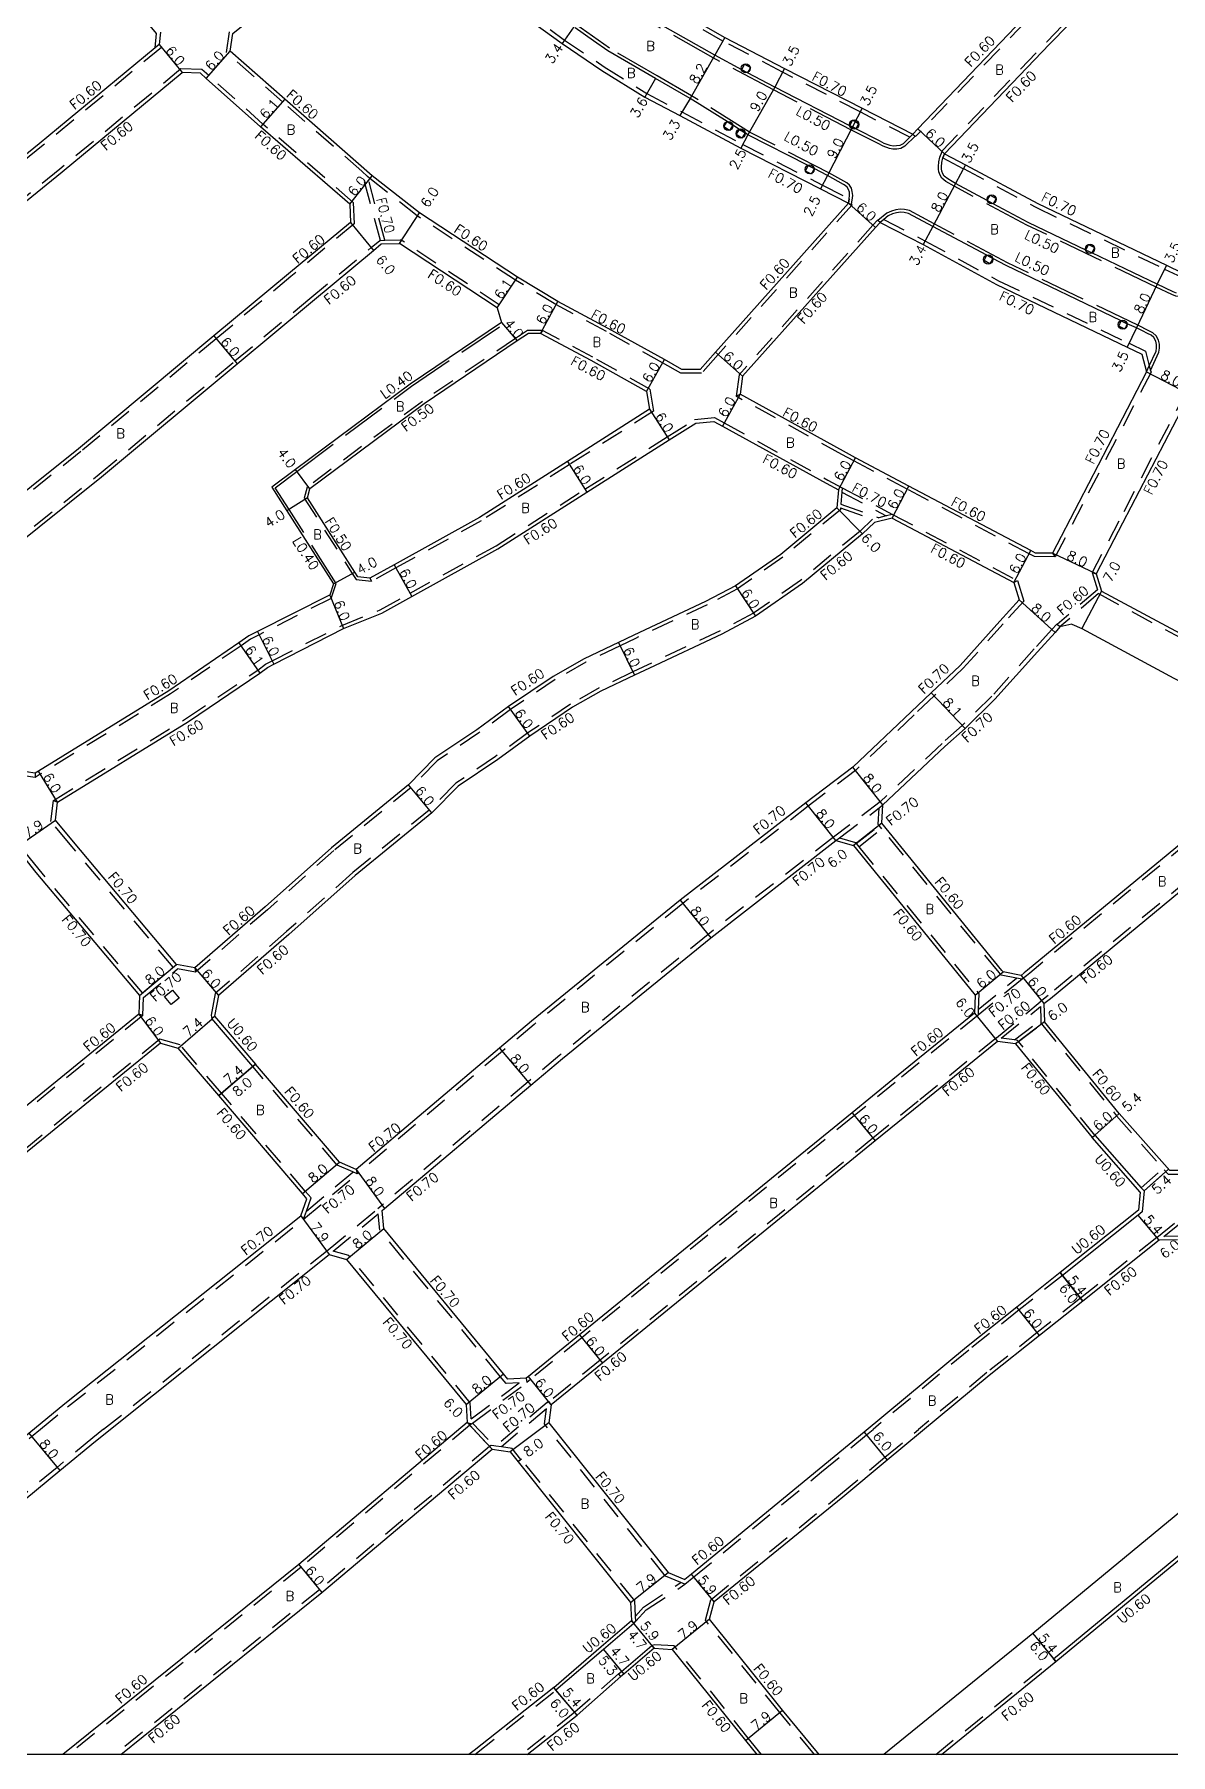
# Model space of a CAD drawing. Header units: metres. Extents: x -2400 to -1599, y -111000 to -110400.
# Drawn here: x -2073.3 to -1885.8, y -111000 to -110716 of the extents above; entities that cross this region are included whole.
import ezdxf

# ---------------------------------------------------------------- set-up
doc = ezdxf.new("R2010")
doc.units = ezdxf.units.M
doc.header["$LTSCALE"] = 2.5
doc.linetypes.add('22320', pattern=[2.5, 1.5, -1])
doc.linetypes.add('22330', pattern=[4, 3, -1])
for name, color, linetype in [('2101000', 7, 'Continuous'), ('2213000', 3, 'Continuous'), ('2227000', 1, 'Continuous'), ('2231000', 4, 'Continuous'), ('2232000', 120, '22320'), ('2233000', 120, '22330'), ('2235000', 4, 'Continuous'), ('2236000', 3, 'Continuous'), ('2238000', 3, 'Continuous'), ('9201100', 215, 'Continuous'), ('9201500', 222, 'Continuous'), ('9202100', 82, 'Continuous'), ('9203500', 155, 'Continuous'), ('999', 7, 'Continuous')]:
    doc.layers.add(name, color=color, linetype=linetype)
doc.styles.add('Dm_Anotation', font='txt.shx', dxfattribs={"bigfont": 'pscdm.shx'})

# ---------------------------------------------------------------- blocks, each defined once
blk = doc.blocks.new('223800')
at = {"color": 0, "linetype": 'Continuous'}
blk.add_circle((0, 0), 0.75, dxfattribs=at)

msp = doc.modelspace()

# ---------------------------------------------------------------- linework, layer by layer
at = {"layer": '2101000'}
for points in [[(-2002.36, -110685.21), (-1999.29, -110688.05), (-1988.88, -110697.09), (-1977.62, -110705.35), (-1973.09, -110708.62), (-1959.36, -110716.47), (-1949.55, -110721.59), (-1936.75, -110728.15), (-1928.35, -110732.44)], [(-1963.48, -110771.29), (-1966.47, -110771.29), (-1969.36, -110769.68), (-1978.61, -110764.52), (-1986.97, -110760.05), (-1993.59, -110756.05), (-2009.79, -110745.46), (-2017.56, -110739.31), (-2031.97, -110726.65), (-2041, -110718.72), (-2040.57, -110715.85), (-2032.92, -110709.62), (-2014.95, -110694.91), (-2014.17, -110694.27)], [(-2014.17, -110694.27), (-2009.09, -110699.4), (-1998.78, -110708.37), (-1986.23, -110717.5), (-1979.68, -110721.91), (-1972.61, -110726.36), (-1966.79, -110729.39), (-1956.72, -110734.77), (-1943.58, -110741.5), (-1938.97, -110743.86)], [(-1923.14, -110735.67), (-1905.83, -110717.61), (-1902.63, -110714.32), (-1897.46, -110709.01), (-1895.61, -110707.52), (-1890.24, -110703.22), (-1882.78, -110697.42)], [(-1907.85, -110707.28), (-1906.93, -110710.14), (-1910.13, -110713.43), (-1927.53, -110731.59), (-1928.35, -110732.44)], [(-2052.75, -110717.67), (-2053.41, -110718.22), (-2072.52, -110734.04), (-2078.41, -110738.82), (-2087.1, -110745.9), (-2104.04, -110760.17), (-2123.42, -110775.75)], [(-2052.53, -110715.62), (-2052.75, -110717.67)], [(-2021.28, -110744.01), (-2021.17, -110747.01), (-2031.38, -110755.49), (-2043.69, -110765.76), (-2066.04, -110784.39), (-2081.59, -110796.85), (-2096.53, -110808.83), (-2099.53, -110808.85), (-2120.53, -110783.57), (-2119.91, -110780.63), (-2100.17, -110764.76), (-2083.27, -110750.52), (-2074.62, -110743.48), (-2068.72, -110738.68), (-2048.92, -110722.29)], [(-2021.28, -110744.01), (-2036, -110731.23), (-2044.96, -110723.23), (-2045.93, -110722.38), (-2048.92, -110722.29)], [(-1923.14, -110735.67), (-1919.69, -110737.52), (-1907.75, -110743.89), (-1886.5, -110754.09), (-1883.91, -110755.33)], [(-1938.97, -110743.86), (-1960.92, -110768.43), (-1963.48, -110771.29)], [(-1933.74, -110747.02), (-1934.5, -110747.86), (-1956.45, -110772.43), (-1956.88, -110775.39)], [(-1933.74, -110747.02), (-1926.68, -110750.67), (-1914.54, -110757.27), (-1892.99, -110767.61), (-1890.55, -110768.78)], [(-2073.19, -110837.95), (-2076.16, -110837.54), (-2093.99, -110816.62), (-2093.09, -110813.76), (-2077.83, -110801.53), (-2062.23, -110789.02), (-2039.85, -110770.36), (-2027.45, -110760.02), (-2017.34, -110751.63), (-2016.07, -110750.58), (-2013.07, -110750.48)], [(-1996.96, -110761.13), (-2013.07, -110750.48)], [(-1996.96, -110761.13), (-1996.25, -110763.53), (-2011.31, -110773.71), (-2030.25, -110787.82), (-2034.14, -110790.72), (-2031.64, -110794.63), (-2023.94, -110806.68)], [(-1989.8, -110765.34), (-1991.8, -110765.35), (-1993.66, -110766.58), (-2009, -110776.98), (-2027.86, -110791.03)], [(-1972.29, -110774.92), (-1981.46, -110769.8), (-1989.8, -110765.34)], [(-1890.55, -110768.78), (-1889.81, -110771.68)], [(-1889.81, -110771.68), (-1900.99, -110793.25), (-1905.34, -110801.64), (-1908.14, -110801.61), (-1908.91, -110801.2), (-1929, -110790.54), (-1937.82, -110785.87), (-1939.81, -110784.81), (-1956.88, -110775.39)], [(-1972.29, -110774.92), (-1971.79, -110777.88), (-1985.37, -110786.52), (-1999.89, -110795.76), (-2013.94, -110803.53), (-2017.95, -110805.75)], [(-1882.79, -110775.52), (-1893.74, -110796.65), (-1898.09, -110805.03)], [(-2017.95, -110805.75), (-2019.94, -110805.52), (-2020.44, -110804.75), (-2028.27, -110792.47), (-2027.86, -110791.03)], [(-1931.8, -110795.85), (-1934.71, -110796.57), (-1936.68, -110798.44), (-1946.55, -110806.62), (-1954.34, -110812.05), (-1959.9, -110815.01), (-1971.84, -110820.59), (-1974.31, -110821.78), (-1979.82, -110824.42), (-1984.53, -110827.08), (-1991.55, -110831.82), (-1996.87, -110835.7), (-2003.4, -110840.1), (-2007.76, -110844.52), (-2020.39, -110854.83), (-2031.31, -110864.57), (-2042.92, -110874.65), (-2043.58, -110878.08)], [(-1931.8, -110795.85), (-1911.72, -110806.5)], [(-1898.09, -110805.03), (-1897.22, -110807.9), (-1882.79, -110815.66)], [(-2024.58, -110808.54), (-2024.63, -110808.56), (-2036.52, -110814.59), (-2037.94, -110815.3), (-2039.56, -110816.42), (-2051.16, -110824.38), (-2072.65, -110837.62), (-2073.19, -110837.95)], [(-2023.94, -110806.68), (-2024.58, -110808.54)], [(-1911.72, -110806.5), (-1910.83, -110809.36), (-1913.99, -110812.83), (-1920.55, -110820.15), (-1925.33, -110824.69), (-1928.62, -110827.82), (-1938.28, -110836.97), (-1946.04, -110842.83), (-1966.77, -110858.92), (-1991.29, -110878.9), (-1996.55, -110883.35), (-2020.24, -110903.37)], [(-1902.13, -110813.35), (-1904.08, -110813.79), (-1904.89, -110814.72), (-1907.81, -110817.92), (-1914.81, -110825.73), (-1919.75, -110830.57), (-1923.06, -110833.57), (-1933.29, -110843.21)], [(-1902.13, -110813.35), (-1900.5, -110814.08), (-1885.29, -110822.26), (-1882.79, -110823.59)], [(-1913.45, -110870.78), (-1913.67, -110870.51), (-1933.46, -110846.21), (-1933.29, -110843.21)], [(-1882.79, -110848.47), (-1883.12, -110848.74), (-1909.46, -110870.49), (-1910, -110870.94), (-1910.5, -110871.34)], [(-1918.07, -110874.61), (-1918.19, -110877.6), (-1931.65, -110888.56), (-1938.35, -110894.02), (-1983.38, -110930.71), (-1991.81, -110937.58), (-1992.17, -110937.87), (-1995.17, -110938.01), (-1995.91, -110937.11), (-2015.63, -110913.15), (-2015.93, -110910.17), (-2015.56, -110909.86), (-1991.39, -110889.46), (-1986.17, -110885.05), (-1961.72, -110865.12), (-1941.05, -110849.09)], [(-1941.05, -110849.09), (-1938.17, -110849.92), (-1918.29, -110874.35), (-1918.07, -110874.61)], [(-1906.72, -110876), (-1905.66, -110875.14), (-1882.79, -110856.25)], [(-1910.5, -110871.34), (-1913.45, -110870.78)], [(-1906.72, -110876), (-1906.64, -110879)], [(-2020.24, -110903.37), (-2022.99, -110902.17), (-2036.81, -110886), (-2037.27, -110886.39), (-2044.04, -110878.47), (-2043.58, -110878.08)], [(-1882.98, -110903.54), (-1885.98, -110903.56), (-1894.3, -110894.13), (-1906.64, -110879)], [(-2052.5, -110882.56), (-2078.07, -110903.42), (-2089.69, -110913.09), (-2098.16, -110920.15), (-2102.3, -110923.55), (-2126.7, -110943.67), (-2126.98, -110943.9), (-2126.99, -110946.9), (-2106.34, -110971.44), (-2103.37, -110971.01), (-2074.22, -110946.94), (-2068.27, -110942.04), (-2029.34, -110911.04), (-2028.35, -110908.21), (-2029.07, -110907.37), (-2042.89, -110891.2), (-2049.61, -110883.35)], [(-2052.5, -110882.56), (-2049.61, -110883.35)], [(-1911.41, -110882.63), (-1914.4, -110882.25), (-1927.1, -110892.6), (-1934.56, -110898.67), (-1979.59, -110935.36), (-1988.02, -110942.23), (-1988.43, -110945.2), (-1968.76, -110969.95), (-1966, -110971.11)], [(-1911.41, -110882.63), (-1898.78, -110898.13), (-1898.33, -110897.73), (-1890.68, -110906.4), (-1890.21, -110906.93)], [(-1890.21, -110906.93), (-1890.52, -110910.41), (-1891.2, -110910.96)], [(-1891.2, -110910.96), (-1903.68, -110920.89), (-1904.06, -110920.42), (-1911.19, -110926.1), (-1919.52, -110932.73), (-1936.41, -110946.74), (-1943.8, -110952.87), (-1964.88, -110970.19), (-1966, -110971.11)], [(-1884.69, -110914.99), (-1887.69, -110915.05), (-1900.32, -110925.11), (-1907.45, -110930.79), (-1915.75, -110937.4), (-1932.58, -110951.36), (-1939.94, -110957.47), (-1961.15, -110974.76)], [(-2083.16, -111000), (-2098.66, -110981.13), (-2099.15, -110980.53), (-2098.74, -110977.56), (-2069.12, -110953.11), (-2063.23, -110948.25), (-2024.7, -110917.43), (-2021.81, -110918.24), (-2002.09, -110942.19)], [(-2002.09, -110942.19), (-2001.89, -110945.19), (-2029.7, -110968.62), (-2068.64, -111000)], [(-2059.08, -111000), (-2025.88, -110973.25), (-1997.79, -110949.58), (-1994.82, -110950.01), (-1993.51, -110951.65), (-1974.93, -110974.88), (-1974.78, -110977.88), (-1974.4, -110978.34), (-1979.41, -110982.63), (-1987.25, -110989.36), (-1987.63, -110988.91), (-2000.76, -110999.3), (-2001.61, -111000)], [(-1882.79, -110958.7), (-1883.99, -110959.7), (-1908.55, -110979.99), (-1933.15, -111000)], [(-1923.64, -111000), (-1904.76, -110984.64), (-1905.14, -110984.18), (-1882.79, -110965.71)], [(-1943.82, -111000), (-1949.85, -110992.68), (-1961.92, -110977.66), (-1961.15, -110974.76)], [(-1991.98, -111000), (-1983.75, -110993.48), (-1976.52, -110987.13), (-1976.91, -110986.66), (-1976.44, -110986.27), (-1971.42, -110981.98), (-1971.04, -110982.44), (-1968.05, -110982.64), (-1955.98, -110997.66), (-1954.08, -111000)]]:
    msp.add_lwpolyline(points, dxfattribs=at)
for points in [[(-1940.63, -110791.17), (-1940.88, -110794.16), (-1950.17, -110801.83), (-1957.6, -110807.02), (-1962.57, -110809.63), (-1974.39, -110815.16), (-1976.91, -110816.37), (-1982.6, -110819.1), (-1987.69, -110821.97), (-1995.09, -110826.97), (-2000.32, -110830.78), (-2007.25, -110835.45), (-2011.56, -110839.87), (-2024.28, -110850.27), (-2035.25, -110860.05), (-2046.83, -110870.1), (-2049.88, -110869.53), (-2066.88, -110849.27), (-2069.86, -110845.71), (-2069.5, -110842.73), (-2047.88, -110829.4), (-2036.11, -110821.45), (-2034.88, -110820.48), (-2033.81, -110819.94), (-2022.32, -110814.09), (-2016.01, -110811.52), (-2011.04, -110808.78), (-1996.83, -110800.92), (-1982.15, -110791.58), (-1968.57, -110782.94), (-1964.18, -110780.15), (-1961.19, -110779.87), (-1959.78, -110780.65), (-1942.68, -110790.08)], [(-2133.4, -110939.5), (-2153.09, -110915.16), (-2152.61, -110914.79), (-2154.06, -110912.99), (-2153.05, -110910.17), (-2143.71, -110902.35), (-2120.41, -110883.67), (-2116.2, -110880.2), (-2101.69, -110868.23), (-2079.32, -110849.84), (-2076.34, -110850.22), (-2073.08, -110854.33), (-2056, -110874.67), (-2056.11, -110877.77), (-2081.87, -110898.77), (-2093.53, -110908.48), (-2101.99, -110915.53), (-2106.11, -110918.91), (-2105.73, -110919.38), (-2130, -110939.39)]]:
    msp.add_lwpolyline(points, close=True, dxfattribs=at)
at = {"layer": '2213000'}
for points in [[(-1956.05, -110732.24), (-1956.98, -110731.66), (-1958.08, -110730.97), (-1959.01, -110730.38), (-1965.12, -110726.54), (-1970.81, -110723.25), (-1978.68, -110718.69), (-1981.04, -110717.02)], [(-1928.35, -110732.44), (-1928.88, -110732.96), (-1929.98, -110734.04), (-1930.48, -110734.31), (-1931.03, -110734.4), (-1931.59, -110734.43), (-1932.09, -110734.32), (-1933.08, -110733.98)], [(-1921.85, -110740.29), (-1922.6, -110739.84), (-1923.17, -110739.36), (-1923.41, -110739.01), (-1923.57, -110738.54), (-1923.64, -110738.18), (-1923.65, -110737.82), (-1923.58, -110737.1), (-1923.43, -110736.38), (-1923.4, -110736.33), (-1923.14, -110735.67)], [(-1938.97, -110743.86), (-1938.87, -110743.12), (-1938.8, -110742.56), (-1938.84, -110742), (-1938.97, -110741.58), (-1939.18, -110741.21), (-1939.55, -110740.91), (-1939.8, -110740.77)], [(-1929.09, -110745.54), (-1929.8, -110745.39), (-1930.41, -110745.34), (-1931.04, -110745.43), (-1931.73, -110745.61), (-1932.41, -110745.92), (-1933.16, -110746.53), (-1933.74, -110747.02)], [(-1891.97, -110755.35), (-1898.81, -110752.06), (-1899.8, -110751.59), (-1905.08, -110749.05)], [(-1889.81, -110771.68), (-1889.34, -110770.68), (-1888.23, -110768.29), (-1888.15, -110767.75), (-1888.18, -110767.18), (-1888.28, -110766.65), (-1888.62, -110766.04), (-1889.06, -110765.65), (-1889.63, -110765.34), (-1890.49, -110764.93)]]:
    msp.add_lwpolyline(points, dxfattribs=at)
at = {"layer": '2227000'}
for points in [[(-1933.08, -110733.98), (-1933.86, -110733.56), (-1937.78, -110731.55), (-1938.34, -110731.26), (-1938.76, -110731.05), (-1951.15, -110724.71), (-1955.63, -110722.31), (-1956.6, -110721.8), (-1961.05, -110719.42), (-1974.81, -110711.62), (-1979.65, -110708.19), (-1980.15, -110707.74)], [(-1981.04, -110717.02), (-1984.07, -110714.87)], [(-1939.8, -110740.77), (-1942.44, -110739.27), (-1944.66, -110738.14), (-1945.64, -110737.64), (-1955.58, -110732.54), (-1956.05, -110732.24)], [(-1905.08, -110749.05), (-1909.34, -110747.01), (-1915.1, -110743.93), (-1916.07, -110743.42), (-1921.32, -110740.61), (-1921.85, -110740.29)], [(-1890.49, -110764.93), (-1891.48, -110764.45), (-1892.97, -110763.74), (-1893.96, -110763.26), (-1912.96, -110754.15), (-1915.17, -110752.96), (-1916.14, -110752.44), (-1925.08, -110747.67), (-1929.09, -110745.54)], [(-1884.84, -110758.71), (-1885.42, -110758.49), (-1888.02, -110757.24), (-1891.97, -110755.35)]]:
    msp.add_lwpolyline(points, dxfattribs=at)
at = {"layer": '2231000'}
for points in [[(-2053.41, -110718.22), (-2053.16, -110715.81), (-2063.54, -110703.29)], [(-2043.58, -110878.08), (-2036.81, -110886)], [(-1890.84, -110907.13), (-1898.78, -110898.13)], [(-1890.84, -110907.13), (-1891.1, -110910.11)], [(-1891.1, -110910.11), (-1904.06, -110920.42)], [(-1904.76, -110984.64), (-1882.79, -110966.49)], [(-1987.63, -110988.91), (-1979.8, -110982.17), (-1974.78, -110977.88)], [(-1971.04, -110982.44), (-1976.06, -110986.73), (-1976.52, -110987.13)]]:
    msp.add_lwpolyline(points, dxfattribs=at)
at = {"layer": '2232000'}
for points in [[(-1928.88, -110732.96), (-1937.06, -110728.77), (-1949.87, -110722.21), (-1959.69, -110717.09), (-1973.47, -110709.21), (-1978.04, -110705.91), (-1989.32, -110697.64), (-1999.74, -110688.58), (-2002.81, -110685.74), (-2003.18, -110685.41), (-2007.11, -110681.81), (-2007.37, -110681.57), (-2007.48, -110681.44), (-2009.91, -110678.62), (-2012.25, -110675.92), (-2016.68, -110670.55), (-2025.27, -110660.12), (-2026.69, -110658.39), (-2037.02, -110646.3)], [(-2013.68, -110693.76), (-2013.58, -110693.87), (-2008.62, -110698.88), (-1998.34, -110707.82), (-1985.83, -110716.93), (-1979.3, -110721.32), (-1972.27, -110725.75), (-1966.47, -110728.77), (-1956.39, -110734.15), (-1943.27, -110740.87), (-1938.87, -110743.12)], [(-1923.58, -110735.27), (-1906.26, -110717.19), (-1903.06, -110713.9), (-1897.87, -110708.57), (-1895.99, -110707.06), (-1890.61, -110702.75), (-1882.78, -110696.66)], [(-1907.35, -110706.87), (-1906.25, -110710.3), (-1909.7, -110713.85), (-1927.1, -110732), (-1927.92, -110732.86)], [(-2052.75, -110717.67), (-2052.37, -110718.13), (-2072.14, -110734.5), (-2078.03, -110739.29), (-2086.72, -110746.36), (-2103.66, -110760.63), (-2123.33, -110776.45)], [(-1963.21, -110771.89), (-1966.63, -110771.9), (-1969.65, -110770.21), (-1978.9, -110765.05), (-1987.27, -110760.57), (-1993.91, -110756.56), (-2010.14, -110745.94), (-2017.94, -110739.77), (-2018.34, -110739.42), (-2019.29, -110738.58), (-2032.37, -110727.1), (-2041.64, -110718.95), (-2041.13, -110715.53)], [(-2049.13, -110721.68), (-2069.1, -110738.22), (-2075, -110743.01), (-2083.66, -110750.05), (-2100.56, -110764.29), (-2120.58, -110780.4)], [(-2020.69, -110743.73), (-2035.6, -110730.78), (-2044.56, -110722.78), (-2045.69, -110721.78), (-2049.13, -110721.68)], [(-1928.88, -110732.96), (-1928.35, -110732.44)], [(-1928.35, -110732.44), (-1927.99, -110732.79), (-1927.92, -110732.86)], [(-1923.58, -110735.27), (-1923.53, -110735.31), (-1923.14, -110735.67)], [(-1923.14, -110735.67), (-1923.4, -110736.33)], [(-1923.4, -110736.33), (-1920.02, -110738.13), (-1908.07, -110744.51), (-1886.81, -110754.72), (-1883.97, -110756.08)], [(-2016.23, -110749.98), (-2019.29, -110738.58)], [(-2015.51, -110749.96), (-2018.34, -110739.42)], [(-2020.69, -110743.73), (-2020.56, -110747.28), (-2031, -110755.95), (-2043.31, -110766.22), (-2065.66, -110784.86), (-2081.21, -110797.32), (-2096.44, -110809.53)], [(-1938.87, -110743.12), (-1938.97, -110743.86)], [(-1938.97, -110743.86), (-1938.49, -110744.05), (-1938.38, -110744.1)], [(-1938.38, -110744.1), (-1960.47, -110768.83), (-1963.21, -110771.89)], [(-1934.19, -110746.62), (-1934.94, -110747.46), (-1957.01, -110772.16), (-1957.54, -110775.72)], [(-1933.74, -110747.02), (-1934.12, -110746.68), (-1934.19, -110746.62)], [(-1933.16, -110746.53), (-1933.74, -110747.02)], [(-1933.16, -110746.53), (-1926.36, -110750.05), (-1914.22, -110756.64), (-1892.69, -110766.98), (-1889.96, -110768.29)], [(-2093.75, -110813.52), (-2078.21, -110801.07), (-2062.61, -110788.56), (-2040.23, -110769.9), (-2027.84, -110759.56), (-2017.72, -110751.17), (-2016.3, -110749.98), (-2016.23, -110749.98), (-2015.51, -110749.96), (-2012.9, -110749.87)], [(-1996.96, -110761.13), (-1996.63, -110760.63), (-2012.9, -110749.87)], [(-1989.47, -110764.84), (-1991.95, -110764.85), (-1993.93, -110766.16), (-2009.29, -110776.57), (-2028.3, -110790.73), (-2028.81, -110792.55), (-2020.86, -110805.01), (-2020.23, -110806), (-2017.68, -110806.28)], [(-1989.47, -110764.84), (-1989.8, -110765.34)], [(-1971.75, -110774.54), (-1981.18, -110769.28), (-1989.47, -110764.84)], [(-1889.96, -110768.29), (-1889.34, -110770.68), (-1889.15, -110771.45), (-1889.06, -110771.77)], [(-1889.06, -110771.77), (-1900.37, -110793.57), (-1904.86, -110802.24)], [(-1971.75, -110774.54), (-1971.13, -110778.17), (-1985.05, -110787.03), (-1999.59, -110796.27), (-2013.65, -110804.05), (-2017.68, -110806.28)], [(-1882.79, -110774.65), (-1883.2, -110774.81), (-1894.36, -110796.32), (-1898.78, -110804.83)], [(-1957.54, -110775.72), (-1956.88, -110775.39)], [(-1904.86, -110802.24), (-1908.29, -110802.2), (-1909.19, -110801.73), (-1929.28, -110791.07), (-1938.1, -110786.4), (-1940.09, -110785.34), (-1957.54, -110775.72)], [(-2070.18, -110842.44), (-2048.21, -110828.9), (-2036.47, -110820.96), (-2035.2, -110819.97), (-2034.08, -110819.4), (-2022.57, -110813.55), (-2016.26, -110810.98), (-2011.33, -110808.25), (-1997.13, -110800.4), (-1982.48, -110791.08), (-1968.89, -110782.44), (-1964.38, -110779.57), (-1961.07, -110779.25)], [(-1961.07, -110779.25), (-1959.49, -110780.12), (-1942.39, -110789.56), (-1940, -110790.83)], [(-1940, -110790.83), (-1940.06, -110791.58), (-1940.22, -110793.53)], [(-1940.06, -110791.58), (-1932.74, -110795.47)], [(-1940, -110790.83), (-1931.72, -110795.22)], [(-1940.28, -110794.15), (-1940.3, -110794.46), (-1949.81, -110802.31), (-1957.29, -110807.53), (-1962.31, -110810.17), (-1974.13, -110815.7), (-1976.65, -110816.91), (-1982.32, -110819.63), (-1987.37, -110822.48), (-1994.74, -110827.46), (-1999.97, -110831.28), (-2006.87, -110835.92), (-2011.15, -110840.32), (-2023.89, -110850.72), (-2034.86, -110860.5), (-2046.75, -110870.82)], [(-1940.28, -110794.15), (-1935.01, -110796.03)], [(-1940.22, -110793.53), (-1933.95, -110795.77)], [(-1935.01, -110796.03), (-1937.08, -110797.99), (-1946.91, -110806.14), (-1954.65, -110811.54), (-1960.17, -110814.47), (-1972.1, -110820.05), (-1974.57, -110821.23), (-1980.1, -110823.89), (-1984.85, -110826.57), (-1991.9, -110831.32), (-1997.22, -110835.21), (-2003.79, -110839.63), (-2008.17, -110844.07), (-2020.78, -110854.38), (-2031.71, -110864.12), (-2043.47, -110874.33), (-2044.16, -110877.9), (-2044.04, -110878.47)], [(-1931.72, -110795.22), (-1932.74, -110795.47), (-1933.95, -110795.77)], [(-1931.72, -110795.22), (-1911.1, -110806.15)], [(-1905.34, -110801.64), (-1904.86, -110802.24)], [(-1911.1, -110806.15), (-1910.04, -110809.54), (-1913.48, -110813.3), (-1920.05, -110820.64), (-1924.85, -110825.2), (-1928.14, -110828.33), (-1937.83, -110837.5), (-1945.61, -110843.39), (-1966.33, -110859.47), (-1990.85, -110879.44), (-1996.1, -110883.88), (-2020.04, -110904.11)], [(-2017.95, -110805.75), (-2017.68, -110806.28)], [(-1911.72, -110806.5), (-1911.1, -110806.15)], [(-1898.78, -110804.83), (-1897.91, -110807.68)], [(-1898.78, -110804.83), (-1898.09, -110805.03)], [(-2024.35, -110809.09), (-2024.36, -110809.09), (-2036.25, -110815.12), (-2037.64, -110815.82), (-2039.22, -110816.91), (-2050.84, -110824.88), (-2072.36, -110838.14), (-2073.19, -110838.65)], [(-2024.58, -110808.54), (-2024.35, -110809.09)], [(-1897.91, -110807.68), (-1904.53, -110813.39)], [(-1897.72, -110808.31), (-1904.08, -110813.79)], [(-1897.72, -110808.31), (-1882.79, -110816.35)], [(-2073.19, -110838.65), (-2076.52, -110838.2), (-2094.78, -110816.78), (-2093.75, -110813.52)], [(-1904.08, -110813.79), (-1904.53, -110813.39), (-1904.6, -110813.33), (-1905.41, -110814.26), (-1908.33, -110817.45), (-1915.32, -110825.25), (-1920.23, -110830.06), (-1923.54, -110833.06), (-1933.77, -110842.71), (-1941.48, -110848.54), (-1962.15, -110864.57), (-1986.62, -110884.51), (-1991.85, -110888.92), (-2016.01, -110909.32), (-2016.66, -110909.87)], [(-2073.19, -110837.95), (-2073.19, -110838.65)], [(-2050.41, -110869.98), (-2067.42, -110849.72), (-2070.59, -110845.92), (-2070.18, -110842.44)], [(-2070.18, -110842.44), (-2069.5, -110842.73)], [(-1941.05, -110849.09), (-1940.46, -110848.64), (-1933.91, -110843.69), (-1933.29, -110843.21)], [(-1910.34, -110871.99), (-1911.24, -110871.81), (-1913.78, -110871.32), (-1914.13, -110870.89), (-1933.49, -110847.12), (-1933.93, -110846.58), (-1934.07, -110846.41), (-1933.91, -110843.69)], [(-1940.46, -110848.64), (-1937.82, -110849.4), (-1937.7, -110849.55), (-1937.26, -110850.1), (-1917.82, -110873.96), (-1917.46, -110874.4)], [(-1937.7, -110849.55), (-1933.93, -110846.58)], [(-1937.26, -110850.1), (-1933.49, -110847.12)], [(-2055.47, -110874.22), (-2072.54, -110853.88), (-2075.97, -110849.56), (-2079.39, -110849.13)], [(-1882.79, -110849.25), (-1909.08, -110870.96), (-1909.63, -110871.4), (-1910.34, -110871.99)], [(-1882.79, -110855.47), (-1906.04, -110874.67), (-1907.33, -110875.72)], [(-2055.47, -110874.22), (-2050.41, -110869.98)], [(-2055.32, -110875.01), (-2049.68, -110870.28)], [(-2046.75, -110870.82), (-2049.68, -110870.28)], [(-2046.83, -110870.1), (-2046.75, -110870.82)], [(-1917.46, -110874.4), (-1917.56, -110876.96), (-1917.57, -110877.1), (-1917.6, -110877.9), (-1931.27, -110889.02), (-1937.97, -110894.49), (-1983, -110931.17), (-1991.43, -110938.04), (-1992.08, -110938.57)], [(-1910.34, -110871.99), (-1917.6, -110877.9)], [(-1917.56, -110876.96), (-1911.24, -110871.81)], [(-2055.42, -110877.98), (-2055.32, -110875.01)], [(-1914.58, -110881.63), (-1907.33, -110875.72)], [(-1913.76, -110881.73), (-1907.31, -110876.48)], [(-1907.31, -110876.48), (-1907.24, -110878.71), (-1907.23, -110879.22), (-1907.11, -110879.36), (-1894.76, -110894.52), (-1886.9, -110903.44), (-1886.43, -110903.96), (-1886.25, -110904.17), (-1882.79, -110904.14)], [(-2055.42, -110877.98), (-2081.49, -110899.23), (-2093.14, -110908.94), (-2101.61, -110916), (-2105.73, -110919.38)], [(-2055.42, -110877.98), (-2056.11, -110877.77)], [(-1911.58, -110882.01), (-1907.24, -110878.71)], [(-1910.93, -110882.27), (-1907.11, -110879.36)], [(-2028.89, -110911.58), (-2028.44, -110910.28), (-2027.67, -110908.08), (-2028.61, -110906.98), (-2042.44, -110890.81), (-2049.27, -110882.82), (-2052.64, -110881.9), (-2078.45, -110902.95), (-2089.99, -110912.56), (-2098.54, -110919.68), (-2127.05, -110943.17), (-2127.35, -110943.43)], [(-1914.58, -110881.63), (-1927.48, -110892.13), (-1934.94, -110898.21), (-1979.97, -110934.89), (-1988.4, -110941.76)], [(-1898.33, -110897.73), (-1910.93, -110882.27), (-1911.1, -110882.07), (-1911.58, -110882.01), (-1913.76, -110881.73)], [(-2020.04, -110904.11), (-2020.75, -110903.8), (-2023.36, -110902.66), (-2037.27, -110886.39)], [(-2028.89, -110911.58), (-2020.04, -110904.11)], [(-2028.44, -110910.28), (-2020.75, -110903.8)], [(-2020.24, -110903.37), (-2020.04, -110904.11)], [(-1890.68, -110906.4), (-1887.08, -110903.23)], [(-1890.21, -110906.93), (-1886.62, -110903.75)], [(-1888.08, -110914.6), (-1880.08, -110908.14)], [(-2029.34, -110911.04), (-2028.89, -110911.58)], [(-2024.85, -110916.66), (-2016.66, -110909.87)], [(-2024.04, -110916.89), (-2016.58, -110910.71)], [(-1993.32, -110938.63), (-1995.49, -110938.72), (-1996.45, -110937.55), (-2016.3, -110913.43), (-2016.58, -110910.71)], [(-1886.92, -110914.44), (-1880.18, -110908.99)], [(-2072.33, -110946.29), (-2067.83, -110942.58), (-2028.89, -110911.58)], [(-2061.9, -110946.29), (-2024.85, -110916.66)], [(-2001.23, -110944.54), (-2001.4, -110941.92), (-2021.41, -110917.62), (-2024.04, -110916.89)], [(-1888.08, -110914.6), (-1900.69, -110924.64), (-1907.82, -110930.32), (-1916.13, -110936.93), (-1927.42, -110946.3)], [(-1882.79, -110916.43), (-1884.4, -110914.38), (-1886.92, -110914.44)], [(-1903.68, -110920.89), (-1910.81, -110926.57), (-1919.14, -110933.2), (-1934.93, -110946.3)], [(-2001.23, -110944.54), (-1993.32, -110938.63)], [(-2001.17, -110945.37), (-2001.01, -110945.25), (-1992.08, -110938.57)], [(-1992.17, -110937.87), (-1992.08, -110938.57)], [(-1988.68, -110941.86), (-1997.18, -110949.06)], [(-1988.68, -110941.86), (-1988.46, -110941.69)], [(-1988.02, -110942.23), (-1988.4, -110941.76), (-1988.46, -110941.69)], [(-2001.17, -110945.37), (-2001.48, -110945.63), (-2029.32, -110969.08), (-2067.68, -111000)], [(-2001.89, -110945.19), (-2001.17, -110945.37)], [(-2001.01, -110945.25), (-1997.5, -110949.01)], [(-1988.82, -110942.91), (-1996.26, -110949.19)], [(-1965.98, -110971.88), (-1966.65, -110971.6), (-1969.2, -110970.52), (-1989.06, -110945.54), (-1989.16, -110945.4), (-1988.82, -110942.91)], [(-2061.9, -110946.29), (-2063.67, -110947.7), (-2069.57, -110952.57), (-2099.39, -110977.19), (-2099.89, -110980.73), (-2099.64, -110981.03), (-2102.11, -110983.05), (-2107.07, -110986.99), (-2109.77, -110989.24), (-2110.4, -110989.77)], [(-2106.04, -110972.1), (-2103.08, -110971.67), (-2073.77, -110947.48), (-2072.33, -110946.29)], [(-2001.48, -110945.63), (-1998.2, -110949.14)], [(-1965.98, -110971.88), (-1964.5, -110970.66), (-1943.41, -110953.33), (-1936.03, -110947.2), (-1934.93, -110946.3)], [(-1961.68, -110974.42), (-1940.32, -110957.01), (-1932.96, -110950.9), (-1927.42, -110946.3)], [(-1993.04, -110951.28), (-1994.5, -110949.45), (-1996.26, -110949.19), (-1997.18, -110949.06), (-1997.5, -110949.01), (-1997.97, -110948.94), (-1998.2, -110949.14), (-2026.26, -110972.78), (-2060.03, -111000)], [(-1974.07, -110977.98), (-1974.12, -110977.13), (-1974.24, -110974.62), (-1992.96, -110951.22), (-1993.04, -110951.28), (-1993.51, -110951.65)], [(-1974.4, -110978.34), (-1974.07, -110977.98), (-1972.38, -110976.11), (-1965.98, -110971.88)], [(-1974.12, -110977.13), (-1972.78, -110975.65), (-1966.65, -110971.6)], [(-1944.59, -111000), (-1950.31, -110993.06), (-1962.58, -110977.8), (-1961.68, -110974.42)], [(-1953.31, -111000), (-1955.51, -110997.28), (-1967.75, -110982.06), (-1970.94, -110981.85), (-1971.42, -110981.98)], [(-1924.59, -111000), (-1905.14, -110984.18)], [(-1976.91, -110986.66), (-1984.12, -110993.01), (-1992.95, -111000)], [(-2000.66, -111000), (-2000.38, -110999.76), (-1987.25, -110989.36)]]:
    msp.add_lwpolyline(points, dxfattribs=at)
at = {"layer": '2233000'}
for points in [[(-1927.99, -110732.79), (-1929.68, -110734.45), (-1930.32, -110734.79), (-1930.98, -110734.9), (-1931.64, -110734.93), (-1932.22, -110734.8), (-1933.28, -110734.44), (-1934.09, -110734), (-1938.57, -110731.71), (-1951.38, -110725.15), (-1961.3, -110719.86), (-1975.07, -110712.04), (-1979.97, -110708.58), (-1990.79, -110699.28), (-2001.16, -110690.4), (-2003.15, -110688.49), (-2003.61, -110687.9), (-2003.79, -110687.49), (-2003.86, -110687.2), (-2003.89, -110686.87), (-2003.88, -110686.49), (-2003.73, -110686.06), (-2003.18, -110685.41)], [(-1938.49, -110744.05), (-1938.29, -110742.58), (-1938.35, -110741.91), (-1938.51, -110741.37), (-1938.79, -110740.88), (-1939.27, -110740.5), (-1942.2, -110738.83), (-1955.33, -110732.11), (-1964.86, -110726.11), (-1970.56, -110722.82), (-1978.41, -110718.27), (-1984.01, -110714.3), (-1996.15, -110705.35), (-2006.45, -110696.4), (-2009.35, -110693.5), (-2009.76, -110693.13), (-2010.45, -110692.8), (-2011.21, -110692.67), (-2011.85, -110692.66), (-2012.51, -110692.71), (-2013.13, -110692.95), (-2013.96, -110693.52)], [(-1882.79, -110758.56), (-1882.84, -110758.63), (-1883.3, -110759.09), (-1884.02, -110759.32), (-1884.96, -110759.2), (-1885.62, -110758.94), (-1888.23, -110757.69), (-1909.56, -110747.46), (-1921.56, -110741.05), (-1922.89, -110740.24), (-1923.55, -110739.7), (-1923.86, -110739.23), (-1924.05, -110738.68), (-1924.14, -110738.24), (-1924.15, -110737.8), (-1924.07, -110737.02), (-1923.91, -110736.23), (-1923.53, -110735.31)], [(-1889.15, -110771.45), (-1887.75, -110768.43), (-1887.65, -110767.78), (-1887.68, -110767.12), (-1887.8, -110766.48), (-1888.23, -110765.72), (-1888.78, -110765.24), (-1889.4, -110764.9), (-1891.26, -110764), (-1912.73, -110753.7), (-1924.85, -110747.23), (-1928.91, -110745.06), (-1929.73, -110744.9), (-1930.43, -110744.84), (-1931.14, -110744.94), (-1931.9, -110745.14), (-1932.67, -110745.49), (-1934.12, -110746.68)], [(-1996.25, -110763.53), (-1995.99, -110763.84)], [(-2024.35, -110809.09), (-2023.5, -110806.63), (-2031.3, -110794.41), (-2033.6, -110790.82), (-2030.01, -110788.14), (-2011.08, -110774.04), (-1995.99, -110763.84)]]:
    msp.add_lwpolyline(points, dxfattribs=at)
at = {"layer": '2235000'}
msp.add_lwpolyline([(-2050.51, -110873.78), (-2049.45, -110875.11), (-2050.77, -110876.17), (-2051.83, -110874.84)], close=True, dxfattribs=at)
at = {"layer": '2236000'}
for points in [[(-1955.63, -110722.31), (-1956.6, -110721.8), (-1956.13, -110720.91), (-1955.16, -110721.43)], [(-1959.01, -110730.38), (-1958.08, -110730.97), (-1958.61, -110731.82), (-1959.54, -110731.23)], [(-1956.98, -110731.66), (-1956.05, -110732.24), (-1956.58, -110733.09), (-1957.52, -110732.5)], [(-1938.76, -110731.05), (-1938.3, -110730.16), (-1937.88, -110730.37), (-1937.32, -110730.66), (-1937.78, -110731.55)], [(-1944.66, -110738.14), (-1945.11, -110739.03), (-1946.09, -110738.53), (-1945.64, -110737.64)], [(-1916.07, -110743.42), (-1915.6, -110742.53), (-1914.63, -110743.05), (-1915.1, -110743.93)], [(-1916.14, -110752.44), (-1915.17, -110752.96), (-1915.64, -110753.84), (-1916.61, -110753.33)], [(-1893.96, -110763.26), (-1892.97, -110763.74), (-1893.4, -110764.64), (-1894.39, -110764.16)]]:
    msp.add_lwpolyline(points, close=True, dxfattribs=at)
msp.add_lwpolyline([(-1899.8, -110751.59), (-1899.36, -110750.69), (-1898.37, -110751.16), (-1898.81, -110752.06)], dxfattribs=at)
at = {"layer": '9201100'}
for points in [[(-1984.31, -110714.7), (-1986.23, -110717.5)], [(-2052.75, -110717.67), (-2048.92, -110722.29)], [(-1959.36, -110716.47), (-1961.05, -110719.42)], [(-2044.96, -110723.23), (-2041, -110718.72)], [(-1961.05, -110719.42), (-1965.12, -110726.54)], [(-1970.81, -110723.25), (-1972.61, -110726.36)], [(-1949.55, -110721.59), (-1951.15, -110724.71)], [(-2031.97, -110726.65), (-2036, -110731.23)], [(-1965.12, -110726.54), (-1966.79, -110729.39)], [(-1951.15, -110724.71), (-1955.58, -110732.54)], [(-1936.75, -110728.15), (-1938.34, -110731.26)], [(-1955.58, -110732.54), (-1956.72, -110734.77)], [(-1938.34, -110731.26), (-1942.44, -110739.27)], [(-1923.14, -110735.67), (-1927.53, -110731.59)], [(-1919.69, -110737.52), (-1921.32, -110740.61)], [(-2021.28, -110744.01), (-2017.56, -110739.31)], [(-1942.44, -110739.27), (-1943.58, -110741.5)], [(-1921.32, -110740.61), (-1925.08, -110747.67)], [(-1938.97, -110743.86), (-1934.5, -110747.86)], [(-2013.07, -110750.48), (-2009.79, -110745.46)], [(-2021.17, -110747.01), (-2017.34, -110751.63)], [(-1925.08, -110747.67), (-1926.68, -110750.67)], [(-1886.5, -110754.09), (-1888.02, -110757.24)], [(-1996.96, -110761.13), (-1993.59, -110756.05)], [(-1888.02, -110757.24), (-1891.48, -110764.45)], [(-1989.8, -110765.34), (-1986.97, -110760.05)], [(-1996.25, -110763.53), (-1993.66, -110766.58)], [(-2043.69, -110765.76), (-2039.85, -110770.36)], [(-1891.48, -110764.45), (-1892.99, -110767.61)], [(-1956.45, -110772.43), (-1960.92, -110768.43)], [(-1972.29, -110774.92), (-1969.36, -110769.68)], [(-1889.81, -110771.68), (-1882.71, -110775.37)], [(-1971.79, -110777.88), (-1968.57, -110782.94)], [(-1956.88, -110775.39), (-1959.78, -110780.65)], [(-1985.37, -110786.52), (-1982.15, -110791.58)], [(-1940.63, -110791.17), (-1937.82, -110785.87)], [(-2027.86, -110791.03), (-2030.25, -110787.82)], [(-1931.8, -110795.85), (-1929, -110790.54)], [(-2028.27, -110792.47), (-2031.64, -110794.63)], [(-1940.88, -110794.16), (-1936.68, -110798.44)], [(-2013.94, -110803.53), (-2011.04, -110808.78)], [(-1911.72, -110806.5), (-1908.91, -110801.2)], [(-1898.09, -110805.03), (-1905.34, -110801.64)], [(-2023.94, -110806.68), (-2020.44, -110804.75)], [(-2024.58, -110808.54), (-2022.32, -110814.09)], [(-1957.6, -110807.02), (-1954.34, -110812.05)], [(-1897.22, -110807.9), (-1900.5, -110814.08)], [(-1910.83, -110809.36), (-1904.89, -110814.72)], [(-2036.52, -110814.59), (-2033.81, -110819.94)], [(-2039.56, -110816.42), (-2036.11, -110821.45)], [(-1976.91, -110816.37), (-1974.31, -110821.78)], [(-1925.33, -110824.69), (-1919.75, -110830.57)], [(-1991.55, -110831.82), (-1995.09, -110826.97)], [(-2069.5, -110842.73), (-2072.65, -110837.62)], [(-1933.29, -110843.21), (-1938.28, -110836.97)], [(-2007.76, -110844.52), (-2011.56, -110839.87)], [(-1941.05, -110849.09), (-1946.04, -110842.83)], [(-2076.34, -110850.22), (-2069.86, -110845.71)], [(-1933.46, -110846.21), (-1938.17, -110849.92)], [(-1966.77, -110858.92), (-1961.72, -110865.12)], [(-2056, -110874.67), (-2049.88, -110869.53)], [(-2046.83, -110870.1), (-2042.92, -110874.65)], [(-1918.07, -110874.61), (-1913.45, -110870.78)], [(-1910.5, -110871.34), (-1906.72, -110876)], [(-2056.11, -110877.77), (-2052.5, -110882.56)], [(-2049.61, -110883.35), (-2043.98, -110878.54)], [(-1918.19, -110877.6), (-1914.4, -110882.25)], [(-1906.64, -110879), (-1911.41, -110882.63)], [(-1996.55, -110883.35), (-1991.39, -110889.46)], [(-2042.89, -110891.2), (-2036.81, -110886)], [(-2037.27, -110886.39), (-2042.89, -110891.2)], [(-1938.35, -110894.02), (-1934.56, -110898.67)], [(-1894.3, -110894.13), (-1898.78, -110898.13)], [(-1894.3, -110894.13), (-1898.33, -110897.73)], [(-2029.07, -110907.37), (-2022.99, -110902.17)], [(-2020.24, -110903.37), (-2015.56, -110909.86)], [(-1886.17, -110903.36), (-1890.21, -110906.93)], [(-2029.34, -110911.04), (-2024.7, -110917.43)], [(-1887.69, -110915.05), (-1891.2, -110910.96)], [(-2021.81, -110918.24), (-2015.63, -110913.15)], [(-1904.06, -110920.42), (-1900.32, -110925.11)], [(-1900.32, -110925.11), (-1903.68, -110920.89)], [(-1907.45, -110930.79), (-1911.19, -110926.1)], [(-1983.38, -110930.71), (-1979.59, -110935.36)], [(-2002.09, -110942.19), (-1995.91, -110937.11)], [(-1988.02, -110942.23), (-1991.81, -110937.58)], [(-1997.79, -110949.58), (-2001.89, -110945.19)], [(-1988.43, -110945.2), (-1994.82, -110950.01)], [(-2074.22, -110946.94), (-2069.12, -110953.11)], [(-1936.41, -110946.74), (-1932.58, -110951.36)], [(-2029.7, -110968.62), (-2025.88, -110973.25)], [(-1974.93, -110974.88), (-1968.76, -110969.95)], [(-1961.15, -110974.76), (-1964.88, -110970.19)], [(-1971.04, -110982.44), (-1974.78, -110977.88)], [(-1971.04, -110982.44), (-1974.02, -110978.81)], [(-1961.92, -110977.66), (-1968.05, -110982.64)], [(-1908.55, -110979.99), (-1904.76, -110984.64)], [(-1908.55, -110979.99), (-1905.14, -110984.18)], [(-1979.41, -110982.63), (-1976.44, -110986.27)], [(-1979.41, -110982.63), (-1976.06, -110986.73)], [(-1983.75, -110993.48), (-1987.63, -110988.91)], [(-1983.75, -110993.48), (-1987.25, -110989.36)], [(-1955.98, -110997.66), (-1949.85, -110992.68)]]:
    msp.add_lwpolyline(points, dxfattribs=at)
at = {"layer": '999'}
msp.add_lwpolyline([(-2400, -110400), (-1600, -110400), (-1600, -111000), (-2400, -111000)], close=True, dxfattribs=at)

# ---------------------------------------------------------------- block references
at = {"layer": '2238000'}
for p in [(-1955.93, -110721.59), (-1958.81, -110731.08), (-1956.79, -110732.34), (-1938.04, -110730.85), (-1945.4, -110738.27), (-1915.35, -110743.19), (-1915.93, -110753.14), (-1899.12, -110751.38), (-1893.72, -110763.89)]:
    msp.add_blockref('223800', p, dxfattribs=at)

# ---------------------------------------------------------------- texts
at = {"layer": '9201500', "style": 'Dm_Anotation'}
for s, rotation, p in [('6.0', 309.6278, (-2051.78, -110718.68)), ('3.4', 55.4596, (-1987.88, -110720.98)), ('3.5', 62.8926, (-1948.54, -110721.38)), ('6.0', 48.7024, (-2044.11, -110722.11)), ('8.2', 60.2709, (-1963.97, -110724.32)), ('3.6', 59.8929, (-1973.74, -110729.9)), ('9.0', 60.5041, (-1953.97, -110728.91)), ('3.5', 62.8918, (-1935.74, -110727.93)), ('6.1', 48.7179, (-2035.11, -110730.07)), ('3.3', 59.5661, (-1968.36, -110733.63)), ('6.0', 317.0654, (-1926.44, -110732.47)), ('2.5', 62.8921, (-1957.32, -110738.44)), ('9.0', 62.8939, (-1941.21, -110736.65)), ('3.5', 62.2481, (-1919, -110737.37)), ('6.0', 51.6197, (-2020.49, -110742.85)), ('6.0', 56.7706, (-2008.35, -110744.72)), ('2.5', 62.7921, (-1945.09, -110746.18)), ('6.0', 318.2223, (-1937.86, -110744.72)), ('8.0', 61.9088, (-1924.04, -110745.51)), ('3.4', 61.9227, (-1927.64, -110754.3)), ('3.5', 64.3622, (-1885.5, -110753.85)), ('6.0', 309.6977, (-2017.06, -110753.22)), ('6.1', 56.4551, (-1996.24, -110759.87)), ('6.0', 61.8468, (-1989.23, -110764.06)), ('8.0', 64.3617, (-1890.53, -110762.25)), ('4.0', 310.3782, (-1995.91, -110763.77)), ('6.0', 309.8246, (-2042.72, -110766.77)), ('6.0', 318.2211, (-1959.81, -110769.29)), ('3.5', 64.3594, (-1894.15, -110771.88)), ('6.0', 60.7995, (-1971.69, -110773.65)), ('8.0', 332.5924, (-1887.63, -110772.7)), ('6.0', 61.1112, (-1959.19, -110779.37)), ('6.0', 302.4604, (-1970.95, -110779.01)), ('4.0', 306.6963, (-2033.34, -110785.01)), ('6.0', 62.0668, (-1940.06, -110789.89)), ('6.0', 302.459, (-1984.54, -110787.65)), ('6.0', 62.2232, (-1931.23, -110794.57)), ('4.0', 32.5728, (-2034.67, -110797.51)), ('6.0', 314.4627, (-1937.02, -110799.24)), ('4.0', 28.9599, (-2019.56, -110805.21)), ('6.0', 62.058, (-1911.15, -110805.21)), ('8.0', 334.9327, (-1903.12, -110802.56)), ('7.0', 62.0869, (-1895.62, -110806.59)), ('6.0', 298.9456, (-2013.18, -110804.71)), ('6.0', 302.9909, (-1956.76, -110808.14)), ('6.0', 292.1333, (-2023.96, -110809.8)), ('8.0', 317.9233, (-1908.98, -110810.9)), ('6.1', 304.4625, (-2038.66, -110817.56)), ('6.0', 296.8699, (-2035.8, -110815.79)), ('6.0', 295.6589, (-1976.21, -110817.59)), ('8.1', 313.5382, (-1923.57, -110826.4)), ('6.0', 306.1177, (-1994.18, -110828.04)), ('6.0', 301.64, (-2071.97, -110838.52)), ('6.0', 309.2537, (-2010.59, -110840.89)), ('8.0', 308.6374, (-1936.7, -110838.78)), ('7.9', 34.8215, (-2074.47, -110848.79)), ('8.0', 308.522, (-1944.46, -110844.65)), ('6.0', 38.243, (-1941.68, -110853.71)), ('8.0', 309.172, (-1965.18, -110860.72)), ('8.0', 40.0116, (-2054.23, -110873.05)), ('6.0', 310.6879, (-2045.84, -110871.09)), ('6.0', 39.6619, (-1917.06, -110873.63)), ('6.0', 309.1264, (-1909.54, -110872.37)), ('6.0', 309.1575, (-1921.43, -110875.83)), ('6.0', 37.2883, (-1905.35, -110878.99)), ('6.0', 307.0022, (-2055.19, -110878.83)), ('7.4', 40.5315, (-2047.93, -110881.59)), ('8.0', 310.1721, (-1994.93, -110885.12)), ('7.4', 40.5328, (-2041.23, -110889.48)), ('8.0', 40.5328, (-2039.79, -110891.46)), ('5.4', 41.7882, (-1892.95, -110894)), ('6.0', 41.7882, (-1897.8, -110897.12)), ('6.0', 309.1759, (-1937.39, -110895.05)), ('8.0', 40.5315, (-2027.31, -110905.73)), ('8.0', 305.8279, (-2018.76, -110905.26)), ('5.4', 41.4167, (-1888.08, -110907.61)), ('5.4', 310.6654, (-1890.41, -110911.73)), ('7.9', 306.0163, (-2027.88, -110912.88)), ('8.0', 39.459, (-2020.02, -110916.63)), ('6.0', 38.2669, (-1886.82, -110918.21)), ('6.0', 308.5265, (-1904.33, -110923.02)), ('5.4', 308.5265, (-1902.92, -110921.69)), ('6.0', 308.5277, (-1910.24, -110927.13)), ('6.0', 309.1725, (-1982.42, -110931.73)), ('8.0', 39.4593, (-2000.3, -110940.59)), ('6.0', 309.1721, (-1990.85, -110938.6)), ('6.0', 312.9889, (-2005.95, -110942)), ('8.0', 309.5341, (-2072.61, -110948.73)), ('8.0', 36.9126, (-1991.87, -110950.93)), ('6.0', 309.681, (-1935.09, -110947.46)), ('6.0', 309.4888, (-2028.73, -110969.63)), ('7.9', 38.6429, (-1973.16, -110973.34)), ('5.9', 309.1992, (-1963.95, -110971.18)), ('5.9', 309.2911, (-1973.48, -110978.75)), ('7.9', 39.0869, (-1966.29, -110981.09)), ('4.7', 309.2911, (-1975.57, -110980.23)), ('6.0', 309.1208, (-1909.22, -110982.06)), ('5.4', 309.1208, (-1907.77, -110980.78)), ('5.3', 309.2904, (-1980.38, -110984.47)), ('4.7', 309.2904, (-1978.44, -110982.94)), ('6.0', 310.3743, (-1988.37, -110991.56)), ('5.4', 310.3743, (-1986.31, -110989.78)), ('7.9', 39.0876, (-1954.22, -110996.1))]:
    msp.add_text(s, height=1.6, rotation=rotation, dxfattribs=at).set_placement(p)
at = {"layer": '9202100', "style": 'Dm_Anotation'}
for p in [(-1972.36, -110718.68), (-1914.8, -110722.6), (-1975.55, -110723.15), (-2031.7, -110732.49), (-1915.6, -110748.95), (-1895.68, -110752.82), (-1948.81, -110759.4), (-1899.39, -110763.46), (-1981.23, -110767.57), (-2013.68, -110778.21), (-2059.82, -110782.66), (-1949.3, -110784.17), (-1894.7, -110787.64), (-1993.01, -110794.95), (-2027.34, -110799.34), (-1965.01, -110814.18), (-1918.74, -110823.51), (-2050.98, -110827.98), (-2020.71, -110851.2), (-1887.95, -110856.62), (-1926.27, -110861.17), (-1983.14, -110877.39), (-2036.76, -110894.36), (-1952.07, -110909.7), (-2061.66, -110942.17), (-1925.89, -110942.35), (-1983.19, -110959.37), (-2031.87, -110974.61), (-1895.31, -110973.19), (-1982.27, -110988.23), (-1957, -110991.52)]:
    msp.add_text('B', height=1.6, dxfattribs=at).set_placement(p)
at = {"layer": '9203500', "style": 'Dm_Anotation'}
for s, rotation, p in [('F0.60', 46.2203, (-1918.82, -110721.5)), ('F0.60', 39.4541, (-2066.68, -110728.49)), ('F0.70', 331.9071, (-1945.14, -110723.46)), ('F0.60', 46.2203, (-1912, -110727.29)), ('F0.60', 318.7024, (-2031.87, -110726.17)), ('L0.50', 331.9067, (-1947.8, -110729.14)), ('F0.60', 39.4541, (-2061.53, -110735.25)), ('F0.60', 318.2733, (-2037.09, -110732.91)), ('L0.50', 331.9069, (-1949.78, -110733.33)), ('F0.70', 331.4939, (-1952.42, -110739.47)), ('F0.70', 285.0274, (-2016.94, -110743.14)), ('F0.70', 334.3612, (-1907.31, -110743.4)), ('F0.60', 39.4541, (-2029.87, -110753.92)), ('F0.60', 326.5174, (-2004.22, -110748.55)), ('L0.50', 334.3612, (-1910.09, -110749.63)), ('L0.50', 334.3612, (-1911.69, -110753.3)), ('F0.60', 326.5165, (-2008.55, -110755.99)), ('F0.60', 48.2214, (-1952.56, -110758.29)), ('F0.60', 39.4541, (-2024.71, -110760.68)), ('F0.60', 48.2225, (-1946.36, -110763.89)), ('F0.70', 334.3612, (-1914.27, -110759.75)), ('F0.60', 332.0671, (-1981.62, -110762.72)), ('F0.60', 332.0671, (-1984.96, -110770.43)), ('L0.40', 36.692, (-2015.49, -110776.24)), ('F0.50', 36.69, (-2012.02, -110781.66)), ('F0.60', 332.0671, (-1949.98, -110778.9)), ('F0.70', 62.5911, (-1898.58, -110787.09)), ('F0.60', 332.0671, (-1953.31, -110786.61)), ('F0.70', 62.5911, (-1888.95, -110792.15)), ('F0.60', 32.4583, (-1996.32, -110792.85)), ('F0.70', 332.0671, (-1938.55, -110791.34)), ('F0.60', 39.5388, (-1947.8, -110799.24)), ('F0.60', 332.0671, (-1922.23, -110793.68)), ('F0.50', 302.5781, (-2025.48, -110796.37)), ('F0.60', 32.4605, (-1991.93, -110800.31)), ('L0.40', 302.5781, (-2030.81, -110799.6)), ('F0.60', 332.0671, (-1925.56, -110801.39)), ('F0.60', 39.5361, (-1942.77, -110806.19)), ('F0.60', 40.7836, (-1903.73, -110812)), ('F0.70', 43.4373, (-1926.55, -110825)), ('F0.60', 31.6399, (-2054.68, -110825.96)), ('F0.60', 34.0177, (-1993.98, -110825.25)), ('F0.60', 34.0177, (-1989.01, -110832.52)), ('F0.70', 43.3218, (-1919.4, -110833)), ('F0.60', 31.6407, (-2050.37, -110833.54)), ('F0.70', 38.2431, (-1931.98, -110846.71)), ('F0.70', 39.188, (-1953.86, -110848.2)), ('F0.70', 310.0116, (-2061.29, -110855.12)), ('F0.70', 39.188, (-1947.38, -110856.7)), ('F0.60', 309.1557, (-1924.86, -110855.95)), ('F0.60', 40.9591, (-2041.3, -110864.85)), ('F0.70', 310.011, (-2068.9, -110862.19)), ('F0.60', 309.1557, (-1931.71, -110861.19)), ('F0.60', 39.155, (-1905.06, -110866.24)), ('F0.60', 40.9614, (-2035.74, -110871.3)), ('F0.60', 39.1563, (-1899.87, -110872.8)), ('F0.70', 40.9591, (-2053.4, -110875.76)), ('F0.70', 39.155, (-1915.03, -110878.35)), ('F0.60', 39.155, (-1913.48, -110880.44)), ('F0.60', 39.188, (-2064.4, -110884.04)), ('U0.60', 310.5315, (-2041.68, -110879.32)), ('F0.60', 39.155, (-1927.85, -110884.82)), ('F0.60', 39.188, (-2059.03, -110890.64)), ('F0.60', 309.176, (-1910.6, -110886.64)), ('F0.60', 39.1563, (-1922.66, -110891.38)), ('F0.60', 309.176, (-1898.85, -110887.65)), ('F0.60', 310.5315, (-2032.15, -110890.59)), ('F0.60', 310.5315, (-2043.36, -110894.08)), ('F0.70', 39.188, (-2017.35, -110900.57)), ('U0.60', 311.4162, (-1898.48, -110901.75)), ('F0.70', 39.188, (-2011.1, -110908.74)), ('F0.70', 39.188, (-2024.96, -110910.78)), ('F0.70', 39.188, (-2038.4, -110917.63)), ('U0.60', 38.5235, (-1901.33, -110917.52)), ('F0.60', 38.5235, (-1895.93, -110924.29)), ('F0.70', 39.188, (-2032.15, -110925.8)), ('F0.70', 310.5315, (-2008.11, -110921.78)), ('F0.70', 310.5315, (-2015.95, -110928.67)), ('F0.60', 40.2406, (-1985.41, -110931.88)), ('F0.60', 38.5235, (-1917.43, -110930.63)), ('F0.60', 40.2406, (-1980, -110938.43)), ('F0.70', 36.3713, (-1997.02, -110944.74)), ('F0.70', 40.2124, (-1995.15, -110946.86)), ('F0.60', 40.2406, (-2009.62, -110951.44)), ('F0.60', 40.2406, (-2004.2, -110957.99)), ('F0.70', 309.4429, (-1980.82, -110954.12)), ('F0.70', 309.4429, (-1989.18, -110960.77)), ('F0.60', 39.1978, (-1964, -110968.81)), ('F0.60', 39.1978, (-1958.86, -110975.41)), ('U0.60', 39.1208, (-1893.82, -110978.5)), ('U0.60', 39.1274, (-1982.03, -110983.39)), ('U0.60', 39.1274, (-1974.53, -110987.97)), ('F0.60', 309.4429, (-1954.75, -110985.84)), ('F0.60', 40.2406, (-2059.1, -110991.71)), ('F0.60', 38.3953, (-1993.71, -110992.86)), ('F0.60', 39.1208, (-1912.9, -110994.55)), ('F0.60', 40.2406, (-2053.69, -110998.26)), ('F0.60', 309.4429, (-1963.29, -110991.9)), ('F0.60', 38.3953, (-1987.9, -110999.51))]:
    msp.add_text(s, height=1.6, rotation=rotation, dxfattribs=at).set_placement(p)

doc.saveas('drawing.dxf')
